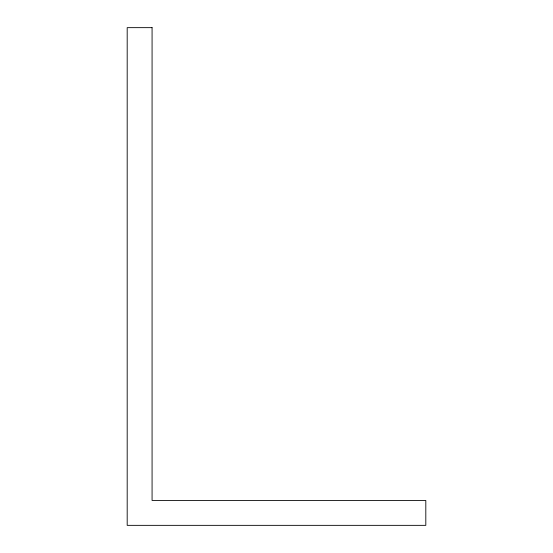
<?xml version="1.0" encoding="UTF-8"?>
<svg xmlns="http://www.w3.org/2000/svg" width="553" height="553" viewBox="0 0 553 553"><rect width="100%" height="100%" fill="white"/><g stroke="black" fill="none" stroke-linecap="round" stroke-linejoin="round"><path stroke-width="0.83" d="M152.075 27.65L127.19 27.65L127.19 525.35L425.81 525.35L425.81 500.465L152.075 500.465L152.075 27.65"/></g></svg>
